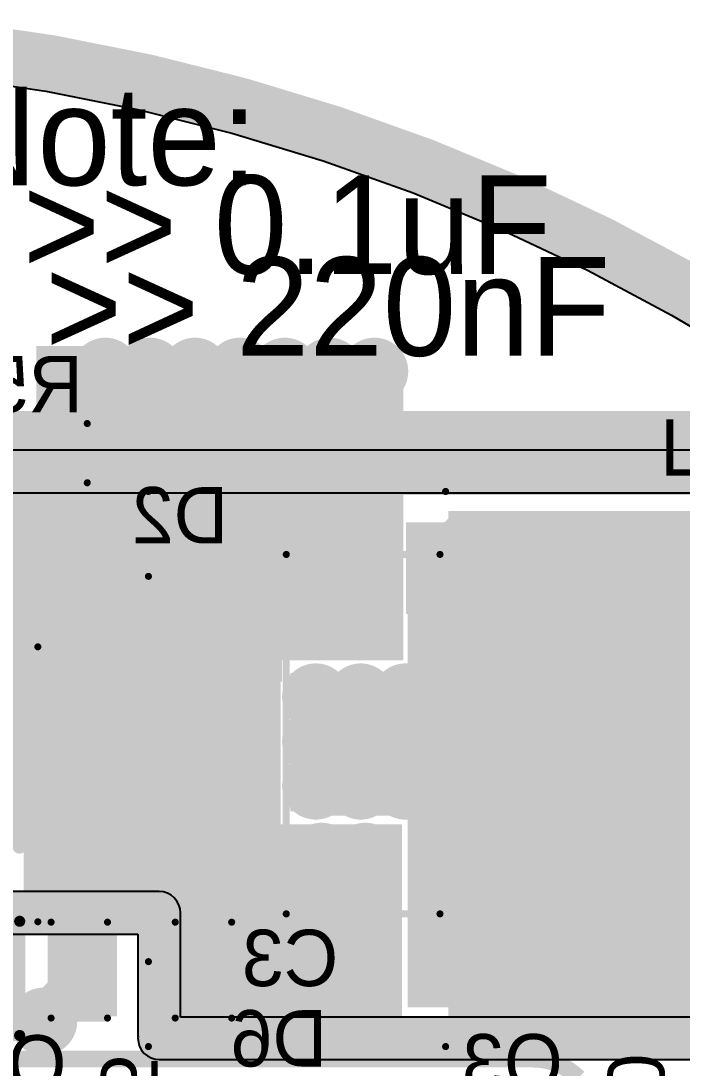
# Model space of a CAD drawing. Header units: millimetres. Extents: x 2.49 to 5.32, y 1.64 to 4.48.
# Drawn here: x 4.124 to 4.593, y 3.727 to 4.47 of the extents above; entities that cross this region are included whole.
import ezdxf

# ---------------------------------------------------------------- set-up
doc = ezdxf.new("R2010")
doc.units = ezdxf.units.MM
doc.header["$MEASUREMENT"] = 0
for name, color, linetype in [('BottomLayer', 5, 'Continuous'), ('BottomOverlay', 54, 'Continuous'), ('BottomPaste', 16, 'Continuous'), ('BottomSolder', 6, 'Continuous'), ('InternalPlane1', 76, 'Continuous'), ('InternalPlane2', 16, 'Continuous'), ('Mechanical2', 216, 'Continuous'), ('MultiLayer', 9, 'Continuous'), ('TopLayer', 1, 'Continuous'), ('TopOverlay', 2, 'Continuous'), ('TopPaste', 8, 'Continuous'), ('TopSolder', 216, 'Continuous'), ('ViaHoleLayer', 16, 'Continuous')]:
    doc.layers.add(name, color=color, linetype=linetype)

# ---------------------------------------------------------------- blocks, each defined once
blk = doc.blocks.new('VKMC1001H680MV_14')
at = {"layer": 'TopLayer'}
for points in [[(-0.17402, -0.02362), (-0.03622, -0.02362), (-0.17402, 0.02362), (-0.03622, 0.02362)], [(0.03622, -0.02362), (0.17402, -0.02362), (0.03622, 0.02362), (0.17402, 0.02362)]]:
    blk.add_solid(points, dxfattribs=at)
at = {"layer": 'TopOverlay', "const_width": 0.005}
for points in [[(-0.12488, 0.073), (-0.06588, 0.132)], [(0.12912, 0.132), (-0.06588, 0.132)], [(0.12912, 0.039), (0.12912, 0.132)], [(-0.12488, 0.032), (-0.12488, 0.073)], [(-0.14388, 0.027), (-0.14388, 0.05)], [(-0.13188, 0.039), (-0.15488, 0.039)], [(-0.12488, -0.073), (-0.12488, -0.032)], [(0.12912, -0.132), (0.12912, -0.039)], [(-0.06588, -0.132), (-0.12488, -0.073)], [(0.12912, -0.132), (-0.06588, -0.132)]]:
    blk.add_lwpolyline(points, dxfattribs=at)
at = {"layer": 'TopOverlay', "const_width": 0.0025}
for points in [[(-0.06713, 0.132, 1), (-0.06463, 0.132, 1)], [(-0.06713, 0.132, 1), (-0.06463, 0.132, 1)], [(0.12787, 0.132, 1), (0.13037, 0.132, 1)], [(0.12787, 0.132, 1), (0.13037, 0.132, 1)], [(-0.12613, 0.073, 1), (-0.12363, 0.073, 1)], [(-0.12613, 0.073, 1), (-0.12363, 0.073, 1)], [(-0.14513, 0.05, 1), (-0.14263, 0.05, 1)], [(-0.15613, 0.039, 1), (-0.15363, 0.039, 1)], [(-0.13313, 0.039, 1), (-0.13063, 0.039, 1)], [(0.12787, 0.039, 1), (0.13037, 0.039, 1)], [(-0.12613, 0.032, 1), (-0.12363, 0.032, 1)], [(-0.14513, 0.027, 1), (-0.14263, 0.027, 1)], [(-0.12613, -0.032, 1), (-0.12363, -0.032, 1)], [(0.12787, -0.039, 1), (0.13037, -0.039, 1)], [(-0.12613, -0.073, 1), (-0.12363, -0.073, 1)], [(-0.12613, -0.073, 1), (-0.12363, -0.073, 1)], [(-0.06713, -0.132, 1), (-0.06463, -0.132, 1)], [(-0.06713, -0.132, 1), (-0.06463, -0.132, 1)], [(0.12787, -0.132, 1), (0.13037, -0.132, 1)], [(0.12787, -0.132, 1), (0.13037, -0.132, 1)]]:
    blk.add_lwpolyline(points, format="xyb", close=True, dxfattribs=at)
at = {"layer": 'TopPaste'}
for points in [[(-0.17402, -0.02362), (-0.03622, -0.02362), (-0.17402, 0.02362), (-0.03622, 0.02362)], [(0.03622, -0.02362), (0.17402, -0.02362), (0.03622, 0.02362), (0.17402, 0.02362)]]:
    blk.add_solid(points, dxfattribs=at)
at = {"layer": 'TopSolder'}
for points in [[(-0.17802, -0.02762), (-0.03222, -0.02762), (-0.17802, 0.02762), (-0.03222, 0.02762)], [(0.03222, -0.02762), (0.17802, -0.02762), (0.03222, 0.02762), (0.17802, 0.02762)]]:
    blk.add_solid(points, dxfattribs=at)
blk = doc.blocks.new('C__0805_B_16')
at = {"layer": 'BottomLayer'}
for points in [[(-0.06, -0.03), (-0.02, -0.03), (-0.06, 0.03), (-0.02, 0.03)], [(0.02, -0.03), (0.06, -0.03), (0.02, 0.03), (0.06, 0.03)]]:
    blk.add_solid(points, dxfattribs=at)
at = {"layer": 'BottomOverlay', "const_width": 0.005}
for points in [[(-0.064, 0.034), (-0.024, 0.034)], [(-0.064, -0.034), (-0.064, 0.034)], [(0.024, 0.034), (0.064, 0.034)], [(0.064, -0.034), (0.064, 0.034)], [(-0.064, -0.034), (-0.024, -0.034)], [(0.024, -0.034), (0.064, -0.034)]]:
    blk.add_lwpolyline(points, dxfattribs=at)
at = {"layer": 'BottomOverlay', "const_width": 0.0025}
for points in [[(-0.06525, 0.034, 1), (-0.06275, 0.034, 1)], [(-0.06525, 0.034, 1), (-0.06275, 0.034, 1)], [(-0.02525, 0.034, 1), (-0.02275, 0.034, 1)], [(0.02275, 0.034, 1), (0.02525, 0.034, 1)], [(0.06275, 0.034, 1), (0.06525, 0.034, 1)], [(0.06275, 0.034, 1), (0.06525, 0.034, 1)], [(-0.06525, -0.034, 1), (-0.06275, -0.034, 1)], [(-0.06525, -0.034, 1), (-0.06275, -0.034, 1)], [(-0.02525, -0.034, 1), (-0.02275, -0.034, 1)], [(0.02275, -0.034, 1), (0.02525, -0.034, 1)], [(0.06275, -0.034, 1), (0.06525, -0.034, 1)], [(0.06275, -0.034, 1), (0.06525, -0.034, 1)]]:
    blk.add_lwpolyline(points, format="xyb", close=True, dxfattribs=at)
at = {"layer": 'BottomPaste'}
for points in [[(-0.06, -0.03), (-0.02, -0.03), (-0.06, 0.03), (-0.02, 0.03)], [(0.02, -0.03), (0.06, -0.03), (0.02, 0.03), (0.06, 0.03)]]:
    blk.add_solid(points, dxfattribs=at)
at = {"layer": 'BottomSolder'}
for points in [[(-0.06276, -0.03276), (-0.01724, -0.03276), (-0.06276, 0.03276), (-0.01724, 0.03276)], [(0.01724, -0.03276), (0.06276, -0.03276), (0.01724, 0.03276), (0.06276, 0.03276)]]:
    blk.add_solid(points, dxfattribs=at)
blk = doc.blocks.new('SPM10054T_680M_HZ_26')
at = {"layer": 'TopLayer'}
for points in [[(-0.26968, -0.09449), (-0.12008, -0.09449), (-0.26968, 0.09449), (-0.12008, 0.09449)], [(0.12008, -0.09449), (0.26969, -0.09449), (0.12008, 0.09449), (0.26969, 0.09449)]]:
    blk.add_solid(points, dxfattribs=at)
at = {"layer": 'TopOverlay', "const_width": 0.005}
for points in [[(0, 0.19685), (-0.21063, 0.19685)], [(-0.21063, 0.19685), (-0.21063, 0.13663)], [(0.21063, 0.19685), (0, 0.19685)], [(0.21063, 0.19685), (0.21063, 0.13663)], [(-0.21063, -0.13663), (-0.21063, -0.19685)], [(0.21063, -0.13663), (0.21063, -0.19685)], [(0, -0.19685), (-0.21063, -0.19685)], [(0.21063, -0.19685), (0, -0.19685)]]:
    blk.add_lwpolyline(points, dxfattribs=at)
at = {"layer": 'TopOverlay', "const_width": 0.0025}
for points in [[(-0.21188, 0.19685, 1), (-0.20938, 0.19685, 1)], [(-0.21188, 0.19685, 1), (-0.20938, 0.19685, 1)], [(-0.00125, 0.19685, 1), (0.00125, 0.19685, 1)], [(-0.00125, 0.19685, 1), (0.00125, 0.19685, 1)], [(0.20938, 0.19685, 1), (0.21188, 0.19685, 1)], [(0.20938, 0.19685, 1), (0.21188, 0.19685, 1)], [(-0.21188, 0.13663, 1), (-0.20938, 0.13663, 1)], [(0.20938, 0.13663, 1), (0.21188, 0.13663, 1)], [(-0.21188, -0.13663, 1), (-0.20938, -0.13663, 1)], [(0.20938, -0.13663, 1), (0.21188, -0.13663, 1)], [(-0.21188, -0.19685, 1), (-0.20938, -0.19685, 1)], [(-0.21188, -0.19685, 1), (-0.20938, -0.19685, 1)], [(-0.00125, -0.19685, 1), (0.00125, -0.19685, 1)], [(-0.00125, -0.19685, 1), (0.00125, -0.19685, 1)], [(0.20938, -0.19685, 1), (0.21188, -0.19685, 1)], [(0.20938, -0.19685, 1), (0.21188, -0.19685, 1)]]:
    blk.add_lwpolyline(points, format="xyb", close=True, dxfattribs=at)
at = {"layer": 'TopPaste'}
for points in [[(-0.26968, -0.09449), (-0.12008, -0.09449), (-0.26968, 0.09449), (-0.12008, 0.09449)], [(0.12008, -0.09449), (0.26969, -0.09449), (0.12008, 0.09449), (0.26969, 0.09449)]]:
    blk.add_solid(points, dxfattribs=at)
at = {"layer": 'TopSolder'}
for points in [[(-0.27185, -0.09665), (-0.11791, -0.09665), (-0.27185, 0.09665), (-0.11791, 0.09665)], [(0.11791, -0.09665), (0.27185, -0.09665), (0.11791, 0.09665), (0.27185, 0.09665)]]:
    blk.add_solid(points, dxfattribs=at)
blk = doc.blocks.new('SOP_8_B_38')
at = {"layer": 'BottomLayer'}
for points in [[(-0.12795, 0.05921), (-0.0687, 0.05921), (-0.12795, 0.09079), (-0.0687, 0.09079)], [(0.0687, 0.05921), (0.12795, 0.05921), (0.0687, 0.09079), (0.12795, 0.09079)], [(-0.12795, 0.00921), (-0.0687, 0.00921), (-0.12795, 0.04079), (-0.0687, 0.04079)], [(0.0687, 0.00921), (0.12795, 0.00921), (0.0687, 0.04079), (0.12795, 0.04079)], [(-0.12795, -0.04079), (-0.0687, -0.04079), (-0.12795, -0.00921), (-0.0687, -0.00921)], [(0.0687, -0.04079), (0.12795, -0.04079), (0.0687, -0.00921), (0.12795, -0.00921)], [(-0.12795, -0.09079), (-0.0687, -0.09079), (-0.12795, -0.05921), (-0.0687, -0.05921)], [(0.0687, -0.09079), (0.12795, -0.09079), (0.0687, -0.05921), (0.12795, -0.05921)]]:
    blk.add_solid(points, dxfattribs=at)
at = {"layer": 'BottomOverlay', "const_width": 0.01}
for points in [[(0.081, 0.1), (-0.08, 0.1)], [(0.081, -0.1), (-0.08, -0.1)]]:
    blk.add_lwpolyline(points, dxfattribs=at)
at = {"layer": 'BottomOverlay'}
for points, const_width in [([(-0.0825, 0.1, 1), (-0.0775, 0.1, 1)], 0.005), ([(0.0785, 0.1, 1), (0.0835, 0.1, 1)], 0.005), ([(-0.0825, -0.1, 1), (-0.0775, -0.1, 1)], 0.005), ([(0.0785, -0.1, 1), (0.0835, -0.1, 1)], 0.005), ([(-0.09329, -0.11, 1), (-0.10671, -0.11, 1)], 0.01), ([(-0.10921, -0.11, 1), (-0.10421, -0.11, 1)], 0.005), ([(-0.09579, -0.11, 1), (-0.09079, -0.11, 1)], 0.005)]:
    blk.add_lwpolyline(points, format="xyb", close=True, dxfattribs=dict(at, const_width=const_width))
at = {"layer": 'BottomPaste'}
for points in [[(-0.12795, 0.05921), (-0.0687, 0.05921), (-0.12795, 0.09079), (-0.0687, 0.09079)], [(0.0687, 0.05921), (0.12795, 0.05921), (0.0687, 0.09079), (0.12795, 0.09079)], [(-0.12795, 0.00921), (-0.0687, 0.00921), (-0.12795, 0.04079), (-0.0687, 0.04079)], [(0.0687, 0.00921), (0.12795, 0.00921), (0.0687, 0.04079), (0.12795, 0.04079)], [(-0.12795, -0.04079), (-0.0687, -0.04079), (-0.12795, -0.00921), (-0.0687, -0.00921)], [(0.0687, -0.04079), (0.12795, -0.04079), (0.0687, -0.00921), (0.12795, -0.00921)], [(-0.12795, -0.09079), (-0.0687, -0.09079), (-0.12795, -0.05921), (-0.0687, -0.05921)], [(0.0687, -0.09079), (0.12795, -0.09079), (0.0687, -0.05921), (0.12795, -0.05921)]]:
    blk.add_solid(points, dxfattribs=at)
at = {"layer": 'BottomSolder'}
for points in [[(-0.13195, 0.05521), (-0.0647, 0.05521), (-0.13195, 0.09479), (-0.0647, 0.09479)], [(0.0647, 0.05521), (0.13195, 0.05521), (0.0647, 0.09479), (0.13195, 0.09479)], [(-0.13195, 0.00521), (-0.0647, 0.00521), (-0.13195, 0.04479), (-0.0647, 0.04479)], [(0.0647, 0.00521), (0.13195, 0.00521), (0.0647, 0.04479), (0.13195, 0.04479)], [(-0.13195, -0.04479), (-0.0647, -0.04479), (-0.13195, -0.00521), (-0.0647, -0.00521)], [(0.0647, -0.04479), (0.13195, -0.04479), (0.0647, -0.00521), (0.13195, -0.00521)], [(-0.13195, -0.09479), (-0.0647, -0.09479), (-0.13195, -0.05521), (-0.0647, -0.05521)], [(0.0647, -0.09479), (0.13195, -0.09479), (0.0647, -0.05521), (0.13195, -0.05521)]]:
    blk.add_solid(points, dxfattribs=at)
blk = doc.blocks.new('R__0603_B_61')
at = {"layer": 'BottomLayer'}
for points in [[(-0.015, -0.0175), (-0.015, 0.0175), (-0.045, -0.0175), (-0.045, 0.0175)], [(0.045, -0.0175), (0.045, 0.0175), (0.015, -0.0175), (0.015, 0.0175)]]:
    blk.add_solid(points, dxfattribs=at)
at = {"layer": 'BottomOverlay', "const_width": 0.005}
for points in [[(-0.048, 0.021), (-0.048, -0.021)], [(0.048, 0.021), (-0.048, 0.021)], [(0.048, 0.021), (0.048, -0.021)], [(0.048, -0.021), (-0.048, -0.021)]]:
    blk.add_lwpolyline(points, dxfattribs=at)
at = {"layer": 'BottomOverlay', "const_width": 0.0025}
for points in [[(-0.04925, 0.021, 1), (-0.04675, 0.021, 1)], [(-0.04925, 0.021, 1), (-0.04675, 0.021, 1)], [(0.04675, 0.021, 1), (0.04925, 0.021, 1)], [(0.04675, 0.021, 1), (0.04925, 0.021, 1)], [(-0.04925, -0.021, 1), (-0.04675, -0.021, 1)], [(-0.04925, -0.021, 1), (-0.04675, -0.021, 1)], [(0.04675, -0.021, 1), (0.04925, -0.021, 1)], [(0.04675, -0.021, 1), (0.04925, -0.021, 1)]]:
    blk.add_lwpolyline(points, format="xyb", close=True, dxfattribs=at)
at = {"layer": 'BottomPaste'}
for points in [[(-0.015, -0.0175), (-0.015, 0.0175), (-0.045, -0.0175), (-0.045, 0.0175)], [(0.045, -0.0175), (0.045, 0.0175), (0.015, -0.0175), (0.015, 0.0175)]]:
    blk.add_solid(points, dxfattribs=at)
at = {"layer": 'BottomSolder'}
for points in [[(-0.011, -0.0215), (-0.011, 0.0215), (-0.049, -0.0215), (-0.049, 0.0215)], [(0.049, -0.0215), (0.049, 0.0215), (0.011, -0.0215), (0.011, 0.0215)]]:
    blk.add_solid(points, dxfattribs=at)
blk = doc.blocks.new('SOD_123W_B_82')
at = {"layer": 'BottomLayer'}
for points in [[(-0.08465, -0.02953), (-0.02559, -0.02953), (-0.08465, 0.02953), (-0.02559, 0.02953)], [(0.02559, -0.02953), (0.08465, -0.02953), (0.02559, 0.02953), (0.08465, 0.02953)]]:
    blk.add_solid(points, dxfattribs=at)
at = {"layer": 'BottomOverlay', "const_width": 0.00787}
for points in [[(-0.09112, 0.04), (-0.09112, -0.041)], [(0.09088, 0.04), (-0.09112, 0.04)], [(0.09088, 0.04), (0.09088, -0.041)], [(0.09088, -0.041), (-0.09112, -0.041)]]:
    blk.add_lwpolyline(points, dxfattribs=at)
at = {"layer": 'BottomOverlay', "const_width": 0.00394}
for points in [[(-0.09309, 0.04, 1), (-0.08915, 0.04, 1)], [(-0.09309, 0.04, 1), (-0.08915, 0.04, 1)], [(0.08891, 0.04, 1), (0.09285, 0.04, 1)], [(0.08891, 0.04, 1), (0.09285, 0.04, 1)], [(-0.09309, -0.041, 1), (-0.08915, -0.041, 1)], [(-0.09309, -0.041, 1), (-0.08915, -0.041, 1)], [(0.08891, -0.041, 1), (0.09285, -0.041, 1)], [(0.08891, -0.041, 1), (0.09285, -0.041, 1)]]:
    blk.add_lwpolyline(points, format="xyb", close=True, dxfattribs=at)
at = {"layer": 'BottomOverlay'}
blk.add_solid([(0.09088, -0.043), (0.13988, -0.043), (0.09088, 0.043), (0.13988, 0.043)], dxfattribs=at)
at = {"layer": 'BottomPaste'}
for points in [[(-0.08465, -0.02953), (-0.02559, -0.02953), (-0.08465, 0.02953), (-0.02559, 0.02953)], [(0.02559, -0.02953), (0.08465, -0.02953), (0.02559, 0.02953), (0.08465, 0.02953)]]:
    blk.add_solid(points, dxfattribs=at)
at = {"layer": 'BottomSolder'}
for points in [[(-0.08865, -0.03353), (-0.02159, -0.03353), (-0.08865, 0.03353), (-0.02159, 0.03353)], [(0.02159, -0.03353), (0.08865, -0.03353), (0.02159, 0.03353), (0.08865, 0.03353)]]:
    blk.add_solid(points, dxfattribs=at)
blk = doc.blocks.new('VS_30WQ04FNTR_M3_B_87')
at = {"layer": 'BottomLayer'}
for points in [[(-0.1237, 0.11545), (-0.0637, 0.11545), (-0.1237, 0.20522), (-0.0637, 0.20522)], [(0.0637, 0.11545), (0.1237, 0.11545), (0.0637, 0.20522), (0.1237, 0.20522)], [(-0.13268, -0.28297), (0.13268, -0.28297), (-0.13268, -0.0377), (0.13268, -0.0377)]]:
    blk.add_solid(points, dxfattribs=at)
at = {"layer": 'BottomOverlay'}
for points, const_width in [([(-0.08325, 0.228, 1), (-0.10325, 0.228, 1)], 0.01), ([(-0.10575, 0.228, 1), (-0.10075, 0.228, 1)], 0.005), ([(-0.08575, 0.228, 1), (-0.08075, 0.228, 1)], 0.005), ([(-0.12825, 0.07894, 1), (-0.12575, 0.07894, 1)], 0.0025), ([(-0.12825, 0.07894, 1), (-0.12575, 0.07894, 1)], 0.0025), ([(0.12667, 0.07894, 1), (0.12917, 0.07894, 1)], 0.0025), ([(0.12667, 0.07894, 1), (0.12917, 0.07894, 1)], 0.0025), ([(-0.12825, -0.03, 1), (-0.12575, -0.03, 1)], 0.0025), ([(0.12667, -0.03, 1), (0.12917, -0.03, 1)], 0.0025)]:
    blk.add_lwpolyline(points, format="xyb", close=True, dxfattribs=dict(at, const_width=const_width))
at = {"layer": 'BottomOverlay', "const_width": 0.005}
for points in [[(-0.127, 0.07894), (0.12792, 0.07894)], [(-0.127, 0.07894), (-0.127, -0.03)], [(0.12792, 0.07894), (0.12792, -0.03)]]:
    blk.add_lwpolyline(points, dxfattribs=at)
at = {"layer": 'BottomPaste'}
for points in [[(-0.1237, 0.11545), (-0.0637, 0.11545), (-0.1237, 0.20522), (-0.0637, 0.20522)], [(0.0637, 0.11545), (0.1237, 0.11545), (0.0637, 0.20522), (0.1237, 0.20522)], [(-0.13268, -0.28297), (0.13268, -0.28297), (-0.13268, -0.0377), (0.13268, -0.0377)]]:
    blk.add_solid(points, dxfattribs=at)
at = {"layer": 'BottomSolder'}
for points in [[(-0.1277, 0.11145), (-0.0597, 0.11145), (-0.1277, 0.20922), (-0.0597, 0.20922)], [(0.0597, 0.11145), (0.1277, 0.11145), (0.0597, 0.20922), (0.1277, 0.20922)], [(-0.13668, -0.28697), (0.13668, -0.28697), (-0.13668, -0.0337), (0.13668, -0.0337)]]:
    blk.add_solid(points, dxfattribs=at)

msp = doc.modelspace()

# ---------------------------------------------------------------- linework, layer by layer
at = {"layer": 'BottomLayer'}
for points, const_width in [([(4.17793, 4.221, 1), (4.18974, 4.221, 1)], 0.01181), ([(4.20972, 4.221, 1), (4.22153, 4.221, 1)], 0.01181), ([(4.24151, 4.221, 1), (4.25332, 4.221, 1)], 0.01181), ([(4.2733, 4.221, 1), (4.28511, 4.221, 1)], 0.01181), ([(4.30509, 4.221, 1), (4.31691, 4.221, 1)], 0.01181), ([(4.33689, 4.221, 1), (4.3487, 4.221, 1)], 0.01181), ([(4.36868, 4.221, 1), (4.38049, 4.221, 1)], 0.01181), ([(4.43576, 4.09767, 1), (4.44757, 4.09767, 1)], 0.01181), ([(4.46943, 4.09767, 1), (4.48124, 4.09767, 1)], 0.01181), ([(4.50309, 4.09767, 1), (4.51491, 4.09767, 1)], 0.01181), ([(4.53676, 4.09767, 1), (4.54857, 4.09767, 1)], 0.01181), ([(4.57043, 4.09767, 1), (4.58224, 4.09767, 1)], 0.01181), ([(4.32709, 3.99, 1), (4.33891, 3.99, 1)], 0.01181), ([(4.35889, 3.99, 1), (4.3707, 3.99, 1)], 0.01181), ([(4.39068, 3.99, 1), (4.40249, 3.99, 1)], 0.01181), ([(4.42309, 3.99, 1), (4.43491, 3.99, 1)], 0.01181), ([(4.53883, 3.96325, 1), (4.56383, 3.96325, 1)], 0.025), ([(4.53559, 3.96, 1), (4.56059, 3.96, 1)], 0.025), ([(4.32709, 3.9585, 1), (4.33891, 3.9585, 1)], 0.01181), ([(4.35889, 3.9585, 1), (4.3707, 3.9585, 1)], 0.01181), ([(4.39068, 3.9585, 1), (4.40249, 3.9585, 1)], 0.01181), ([(4.42309, 3.9585, 1), (4.43491, 3.9585, 1)], 0.01181), ([(4.32709, 3.927, 1), (4.33891, 3.927, 1)], 0.01181), ([(4.35889, 3.927, 1), (4.3707, 3.927, 1)], 0.01181), ([(4.39068, 3.927, 1), (4.40249, 3.927, 1)], 0.01181), ([(4.42309, 3.927, 1), (4.43491, 3.927, 1)], 0.01181), ([(4.21817, 3.86955, 1), (4.24317, 3.86955, 1)], 0.025), ([(4.34405, 3.86955, 1), (4.36905, 3.86955, 1)], 0.025), ([(4.33109, 3.877, 1), (4.34291, 3.877, 1)], 0.01181), ([(4.36209, 3.877, 1), (4.37391, 3.877, 1)], 0.01181), ([(4.33109, 3.84521, 1), (4.34291, 3.84521, 1)], 0.01181), ([(4.36209, 3.84521, 1), (4.37391, 3.84521, 1)], 0.01181), ([(4.36209, 3.81342, 1), (4.37391, 3.81342, 1)], 0.01181), ([(4.16312, 3.79637, 1), (4.17562, 3.79637, 1)], 0.0125), ([(4.43576, 3.793, 1), (4.44757, 3.793, 1)], 0.01181), ([(4.46943, 3.793, 1), (4.48124, 3.793, 1)], 0.01181), ([(4.50309, 3.793, 1), (4.51491, 3.793, 1)], 0.01181), ([(4.53676, 3.793, 1), (4.54857, 3.793, 1)], 0.01181), ([(4.57043, 3.793, 1), (4.58224, 3.793, 1)], 0.01181), ([(4.36209, 3.78162, 1), (4.37391, 3.78162, 1)], 0.01181), ([(4.13869, 3.77194, 1), (4.15119, 3.77194, 1)], 0.0125), ([(4.13869, 3.77194, 1), (4.15119, 3.77194, 1)], 0.0125), ([(4.13869, 3.77194, 1), (4.15119, 3.77194, 1)], 0.0125), ([(4.1387, 3.77195, 1), (4.1512, 3.77195, 1)], 0.0125), ([(4.1387, 3.77195, 1), (4.1512, 3.77195, 1)], 0.0125), ([(4.1387, 3.77195, 1), (4.1512, 3.77195, 1)], 0.0125), ([(4.13375, 3.76, 1), (4.14625, 3.76, 1)], 0.0125), ([(4.13409, 3.76, 1), (4.14591, 3.76, 1)], 0.01181), ([(4.48388, 3.7333, 1), (4.48988, 3.7333, 1)], 0.006), ([(4.48388, 3.7333, 1), (4.48988, 3.7333, 1)], 0.006)]:
    msp.add_lwpolyline(points, format="xyb", close=True, dxfattribs=dict(at, const_width=const_width))
for points, const_width in [([(4.54809, 3.96), (4.55133, 3.96325)], 0.05), ([(4.23067, 3.86955), (4.35655, 3.86955)], 0.05), ([(4.14495, 3.77195), (4.16937, 3.79637)], 0.025), ([(4.14494, 3.77194), (4.14495, 3.77195)], 0.025), ([(3.695, 3.7333), (4.48688, 3.7333)], 0.012)]:
    msp.add_lwpolyline(points, dxfattribs=dict(at, const_width=const_width))
for points, const_width in [([(4.14, 3.76, -0.198803), (4.14494, 3.77194)], 0.025), ([(4.14494, 3.77194, -0.000105), (4.14495, 3.77195)], 0.025), ([(4.48688, 3.7333, -0.198912), (4.519, 3.72)], 0.012)]:
    msp.add_lwpolyline(points, format="xyb", dxfattribs=dict(at, const_width=const_width))
for points in [[(4.135, 4.055), (4.395, 4.055), (4.135, 4.239), (4.395, 4.239)], [(4.427, 3.759), (4.675, 3.759), (4.427, 4.122), (4.675, 4.122)], [(4.082, 4.016), (4.395, 4.016), (4.082, 4.09176), (4.395, 4.09176)], [(4.315, 3.909), (4.47, 3.909), (4.315, 4.007), (4.47, 4.007)], [(4.215, 3.759), (4.394, 3.759), (4.215, 3.89964), (4.394, 3.89964)]]:
    msp.add_solid(points, dxfattribs=at)
at = {"layer": 'BottomSolder', "const_width": 0.01581}
for points in [[(4.17593, 4.221, 1), (4.19174, 4.221, 1)], [(4.20772, 4.221, 1), (4.22353, 4.221, 1)], [(4.23951, 4.221, 1), (4.25532, 4.221, 1)], [(4.2713, 4.221, 1), (4.28711, 4.221, 1)], [(4.30309, 4.221, 1), (4.31891, 4.221, 1)], [(4.33489, 4.221, 1), (4.3507, 4.221, 1)], [(4.36668, 4.221, 1), (4.38249, 4.221, 1)], [(4.43376, 4.09767, 1), (4.44957, 4.09767, 1)], [(4.46743, 4.09767, 1), (4.48324, 4.09767, 1)], [(4.50109, 4.09767, 1), (4.51691, 4.09767, 1)], [(4.53476, 4.09767, 1), (4.55057, 4.09767, 1)], [(4.56843, 4.09767, 1), (4.58424, 4.09767, 1)], [(4.32509, 3.99, 1), (4.34091, 3.99, 1)], [(4.35689, 3.99, 1), (4.3727, 3.99, 1)], [(4.38868, 3.99, 1), (4.40449, 3.99, 1)], [(4.42109, 3.99, 1), (4.43691, 3.99, 1)], [(4.32509, 3.9585, 1), (4.34091, 3.9585, 1)], [(4.35689, 3.9585, 1), (4.3727, 3.9585, 1)], [(4.38868, 3.9585, 1), (4.40449, 3.9585, 1)], [(4.42109, 3.9585, 1), (4.43691, 3.9585, 1)], [(4.32509, 3.927, 1), (4.34091, 3.927, 1)], [(4.35689, 3.927, 1), (4.3727, 3.927, 1)], [(4.38868, 3.927, 1), (4.40449, 3.927, 1)], [(4.42109, 3.927, 1), (4.43691, 3.927, 1)], [(4.32909, 3.877, 1), (4.34491, 3.877, 1)], [(4.36009, 3.877, 1), (4.37591, 3.877, 1)], [(4.32909, 3.84521, 1), (4.34491, 3.84521, 1)], [(4.36009, 3.84521, 1), (4.37591, 3.84521, 1)], [(4.36009, 3.81342, 1), (4.37591, 3.81342, 1)], [(4.43376, 3.793, 1), (4.44957, 3.793, 1)], [(4.46743, 3.793, 1), (4.48324, 3.793, 1)], [(4.50109, 3.793, 1), (4.51691, 3.793, 1)], [(4.53476, 3.793, 1), (4.55057, 3.793, 1)], [(4.56843, 3.793, 1), (4.58424, 3.793, 1)], [(4.36009, 3.78162, 1), (4.37591, 3.78162, 1)], [(4.13209, 3.76, 1), (4.14791, 3.76, 1)]]:
    msp.add_lwpolyline(points, format="xyb", close=True, dxfattribs=at)
at = {"layer": 'InternalPlane1'}
for p, q in [((4.07468, 4.42959), (4.14158, 4.41967)), ((4.14158, 4.41967), (4.20791, 4.40647)), ((4.20791, 4.40647), (4.27352, 4.39004)), ((4.27352, 4.39004), (4.33824, 4.37041)), ((4.33824, 4.37041), (4.40192, 4.34762)), ((4.40192, 4.34762), (4.4644, 4.32174)), ((4.4644, 4.32174), (4.52554, 4.29282)), ((4.52554, 4.29282), (4.58519, 4.26094)), ((4.58519, 4.26094), (4.6432, 4.22617)), ((4.683, 4.16507), (3.832, 4.16507)), ((4.05607, 4.13493), (4.66793, 4.13493)), ((4.222, 3.85207), (4.05607, 3.85207)), ((4.22494, 3.85178), (4.222, 3.85207)), ((4.22777, 3.85093), (4.22494, 3.85178)), ((4.23037, 3.84953), (4.22777, 3.85093)), ((4.23266, 3.84766), (4.23037, 3.84953)), ((4.23453, 3.84537), (4.23266, 3.84766)), ((4.23593, 3.84277), (4.23453, 3.84537)), ((4.23678, 3.83994), (4.23593, 3.84277)), ((4.23707, 3.837), (4.23678, 3.83994)), ((4.23707, 3.76307), (4.23707, 3.837)), ((4.041, 3.82193), (4.20693, 3.82193)), ((4.20693, 3.82193), (4.20693, 3.74942)), ((4.66793, 3.76307), (4.23707, 3.76307)), ((4.20693, 3.74942), (4.207, 3.74871)), ((4.207, 3.74871), (4.20693, 3.748)), ((4.20693, 3.748), (4.20722, 3.74506)), ((4.20722, 3.74506), (4.20807, 3.74223)), ((4.20807, 3.74223), (4.20947, 3.73963)), ((4.20947, 3.73963), (4.21134, 3.73734)), ((4.21134, 3.73734), (4.21363, 3.73547)), ((4.21363, 3.73547), (4.21623, 3.73407)), ((4.21623, 3.73407), (4.21906, 3.73322)), ((4.21906, 3.73322), (4.222, 3.73293)), ((4.222, 3.73293), (4.76576, 3.73293))]:
    msp.add_line(p, q, dxfattribs=at)
for points, const_width in [([(4.07714, 4.44954), (4.14501, 4.43948)], 0.04), ([(4.14501, 4.43948), (4.21232, 4.42609)], 0.04), ([(4.21232, 4.42609), (4.27888, 4.40942)], 0.04), ([(4.27888, 4.40942), (4.34455, 4.3895)], 0.04), ([(4.34455, 4.3895), (4.40915, 4.36638)], 0.04), ([(4.40915, 4.36638), (4.47255, 4.34012)], 0.04), ([(4.47255, 4.34012), (4.53458, 4.31078)], 0.04), ([(4.53458, 4.31078), (4.5951, 4.27843)], 0.04), ([(4.5951, 4.27843), (4.65396, 4.24315)], 0.04), ([(4.041, 4.15), (4.683, 4.15)], 0.03), ([(4.041, 3.837), (4.222, 3.837)], 0.03), ([(4.222, 3.74942), (4.222, 3.837)], 0.03), ([(4.222, 3.748), (4.683, 3.748)], 0.03)]:
    msp.add_lwpolyline(points, dxfattribs=dict(at, const_width=const_width))
for points, const_width in [([(4.13501, 4.43948, 1), (4.15501, 4.43948, 1)], 0.02), ([(4.13501, 4.43948, 1), (4.15501, 4.43948, 1)], 0.02), ([(4.20232, 4.42609, 1), (4.22232, 4.42609, 1)], 0.02), ([(4.20232, 4.42609, 1), (4.22232, 4.42609, 1)], 0.02), ([(4.26888, 4.40942, 1), (4.28888, 4.40942, 1)], 0.02), ([(4.26888, 4.40942, 1), (4.28888, 4.40942, 1)], 0.02), ([(4.33455, 4.3895, 1), (4.35455, 4.3895, 1)], 0.02), ([(4.33455, 4.3895, 1), (4.35455, 4.3895, 1)], 0.02), ([(4.39915, 4.36638, 1), (4.41915, 4.36638, 1)], 0.02), ([(4.39915, 4.36638, 1), (4.41915, 4.36638, 1)], 0.02), ([(4.46255, 4.34012, 1), (4.48255, 4.34012, 1)], 0.02), ([(4.46255, 4.34012, 1), (4.48255, 4.34012, 1)], 0.02), ([(4.52458, 4.31078, 1), (4.54458, 4.31078, 1)], 0.02), ([(4.52458, 4.31078, 1), (4.54458, 4.31078, 1)], 0.02), ([(4.5851, 4.27843, 1), (4.6051, 4.27843, 1)], 0.02), ([(4.5851, 4.27843, 1), (4.6051, 4.27843, 1)], 0.02), ([(4.17188, 4.221, 1), (4.19578, 4.221, 1)], 0.02391), ([(4.20367, 4.221, 1), (4.22758, 4.221, 1)], 0.02391), ([(4.23546, 4.221, 1), (4.25937, 4.221, 1)], 0.02391), ([(4.26725, 4.221, 1), (4.29116, 4.221, 1)], 0.02391), ([(4.29905, 4.221, 1), (4.32295, 4.221, 1)], 0.02391), ([(4.33084, 4.221, 1), (4.35475, 4.221, 1)], 0.02391), ([(4.36263, 4.221, 1), (4.38654, 4.221, 1)], 0.02391), ([(4.32505, 3.877, 1), (4.34895, 3.877, 1)], 0.02391), ([(4.35605, 3.877, 1), (4.37995, 3.877, 1)], 0.02391), ([(4.32505, 3.84521, 1), (4.34895, 3.84521, 1)], 0.02391), ([(4.35605, 3.84521, 1), (4.37995, 3.84521, 1)], 0.02391), ([(4.2145, 3.837, 1), (4.2295, 3.837, 1)], 0.015), ([(4.2145, 3.837, 1), (4.2295, 3.837, 1)], 0.015), ([(4.35605, 3.81342, 1), (4.37995, 3.81342, 1)], 0.02391), ([(4.35605, 3.78162, 1), (4.37995, 3.78162, 1)], 0.02391), ([(4.2145, 3.74942, 1), (4.2295, 3.74942, 1)], 0.015), ([(4.2145, 3.748, 1), (4.2295, 3.748, 1)], 0.015)]:
    msp.add_lwpolyline(points, format="xyb", close=True, dxfattribs=dict(at, const_width=const_width))
at = {"layer": 'InternalPlane2'}
for p, q in [((4.07468, 4.42959), (4.14158, 4.41967)), ((4.14158, 4.41967), (4.20791, 4.40647)), ((4.20791, 4.40647), (4.27352, 4.39004)), ((4.27352, 4.39004), (4.33824, 4.37041)), ((4.33824, 4.37041), (4.40192, 4.34762)), ((4.40192, 4.34762), (4.4644, 4.32174)), ((4.4644, 4.32174), (4.52554, 4.29282)), ((4.52554, 4.29282), (4.58519, 4.26094)), ((4.58519, 4.26094), (4.6432, 4.22617))]:
    msp.add_line(p, q, dxfattribs=at)
at = {"layer": 'InternalPlane2', "const_width": 0.04}
for points in [[(4.07714, 4.44954), (4.14501, 4.43948)], [(4.14501, 4.43948), (4.21232, 4.42609)], [(4.21232, 4.42609), (4.27888, 4.40942)], [(4.27888, 4.40942), (4.34455, 4.3895)], [(4.34455, 4.3895), (4.40915, 4.36638)], [(4.40915, 4.36638), (4.47255, 4.34012)], [(4.47255, 4.34012), (4.53458, 4.31078)], [(4.53458, 4.31078), (4.5951, 4.27843)], [(4.5951, 4.27843), (4.65396, 4.24315)]]:
    msp.add_lwpolyline(points, dxfattribs=at)
at = {"layer": 'InternalPlane2'}
for points, const_width in [([(4.13501, 4.43948, 1), (4.15501, 4.43948, 1)], 0.02), ([(4.13501, 4.43948, 1), (4.15501, 4.43948, 1)], 0.02), ([(4.20232, 4.42609, 1), (4.22232, 4.42609, 1)], 0.02), ([(4.20232, 4.42609, 1), (4.22232, 4.42609, 1)], 0.02), ([(4.26888, 4.40942, 1), (4.28888, 4.40942, 1)], 0.02), ([(4.26888, 4.40942, 1), (4.28888, 4.40942, 1)], 0.02), ([(4.33455, 4.3895, 1), (4.35455, 4.3895, 1)], 0.02), ([(4.33455, 4.3895, 1), (4.35455, 4.3895, 1)], 0.02), ([(4.39915, 4.36638, 1), (4.41915, 4.36638, 1)], 0.02), ([(4.39915, 4.36638, 1), (4.41915, 4.36638, 1)], 0.02), ([(4.46255, 4.34012, 1), (4.48255, 4.34012, 1)], 0.02), ([(4.46255, 4.34012, 1), (4.48255, 4.34012, 1)], 0.02), ([(4.52458, 4.31078, 1), (4.54458, 4.31078, 1)], 0.02), ([(4.52458, 4.31078, 1), (4.54458, 4.31078, 1)], 0.02), ([(4.5851, 4.27843, 1), (4.6051, 4.27843, 1)], 0.02), ([(4.5851, 4.27843, 1), (4.6051, 4.27843, 1)], 0.02), ([(4.42971, 4.09767, 1), (4.45362, 4.09767, 1)], 0.02391), ([(4.46338, 4.09767, 1), (4.48729, 4.09767, 1)], 0.02391), ([(4.49705, 4.09767, 1), (4.52095, 4.09767, 1)], 0.02391), ([(4.53071, 4.09767, 1), (4.55462, 4.09767, 1)], 0.02391), ([(4.56438, 4.09767, 1), (4.58829, 4.09767, 1)], 0.02391), ([(4.59805, 4.09767, 1), (4.62195, 4.09767, 1)], 0.02391), ([(4.32105, 3.99, 1), (4.34495, 3.99, 1)], 0.02391), ([(4.35284, 3.99, 1), (4.37674, 3.99, 1)], 0.02391), ([(4.38463, 3.99, 1), (4.40854, 3.99, 1)], 0.02391), ([(4.41705, 3.99, 1), (4.44095, 3.99, 1)], 0.02391), ([(4.32105, 3.9585, 1), (4.34495, 3.9585, 1)], 0.02391), ([(4.35284, 3.9585, 1), (4.37674, 3.9585, 1)], 0.02391), ([(4.38463, 3.9585, 1), (4.40854, 3.9585, 1)], 0.02391), ([(4.41705, 3.9585, 1), (4.44095, 3.9585, 1)], 0.02391), ([(4.32105, 3.927, 1), (4.34495, 3.927, 1)], 0.02391), ([(4.35284, 3.927, 1), (4.37674, 3.927, 1)], 0.02391), ([(4.38463, 3.927, 1), (4.40854, 3.927, 1)], 0.02391), ([(4.41705, 3.927, 1), (4.44095, 3.927, 1)], 0.02391), ([(4.42971, 3.793, 1), (4.45362, 3.793, 1)], 0.02391), ([(4.46338, 3.793, 1), (4.48729, 3.793, 1)], 0.02391), ([(4.49705, 3.793, 1), (4.52095, 3.793, 1)], 0.02391), ([(4.53071, 3.793, 1), (4.55462, 3.793, 1)], 0.02391), ([(4.56438, 3.793, 1), (4.58829, 3.793, 1)], 0.02391), ([(4.59805, 3.793, 1), (4.62195, 3.793, 1)], 0.02391), ([(4.12805, 3.76, 1), (4.15195, 3.76, 1)], 0.02391)]:
    msp.add_lwpolyline(points, format="xyb", close=True, dxfattribs=dict(at, const_width=const_width))
at = {"layer": 'Mechanical2', "const_width": 0.015}
msp.add_lwpolyline([(5.30364, 3.062, 1), (2.50836, 3.062, 1)], format="xyb", close=True, dxfattribs=at)
at = {"layer": 'MultiLayer', "const_width": 0.01181}
for points in [[(4.17793, 4.221, 1), (4.18974, 4.221, 1)], [(4.20972, 4.221, 1), (4.22153, 4.221, 1)], [(4.24151, 4.221, 1), (4.25332, 4.221, 1)], [(4.2733, 4.221, 1), (4.28511, 4.221, 1)], [(4.30509, 4.221, 1), (4.31691, 4.221, 1)], [(4.33689, 4.221, 1), (4.3487, 4.221, 1)], [(4.36868, 4.221, 1), (4.38049, 4.221, 1)], [(4.43576, 4.09767, 1), (4.44757, 4.09767, 1)], [(4.46943, 4.09767, 1), (4.48124, 4.09767, 1)], [(4.50309, 4.09767, 1), (4.51491, 4.09767, 1)], [(4.53676, 4.09767, 1), (4.54857, 4.09767, 1)], [(4.57043, 4.09767, 1), (4.58224, 4.09767, 1)], [(4.32709, 3.99, 1), (4.33891, 3.99, 1)], [(4.35889, 3.99, 1), (4.3707, 3.99, 1)], [(4.39068, 3.99, 1), (4.40249, 3.99, 1)], [(4.42309, 3.99, 1), (4.43491, 3.99, 1)], [(4.32709, 3.9585, 1), (4.33891, 3.9585, 1)], [(4.35889, 3.9585, 1), (4.3707, 3.9585, 1)], [(4.39068, 3.9585, 1), (4.40249, 3.9585, 1)], [(4.42309, 3.9585, 1), (4.43491, 3.9585, 1)], [(4.32709, 3.927, 1), (4.33891, 3.927, 1)], [(4.35889, 3.927, 1), (4.3707, 3.927, 1)], [(4.39068, 3.927, 1), (4.40249, 3.927, 1)], [(4.42309, 3.927, 1), (4.43491, 3.927, 1)], [(4.33109, 3.877, 1), (4.34291, 3.877, 1)], [(4.36209, 3.877, 1), (4.37391, 3.877, 1)], [(4.33109, 3.84521, 1), (4.34291, 3.84521, 1)], [(4.36209, 3.84521, 1), (4.37391, 3.84521, 1)], [(4.36209, 3.81342, 1), (4.37391, 3.81342, 1)], [(4.43576, 3.793, 1), (4.44757, 3.793, 1)], [(4.46943, 3.793, 1), (4.48124, 3.793, 1)], [(4.50309, 3.793, 1), (4.51491, 3.793, 1)], [(4.53676, 3.793, 1), (4.54857, 3.793, 1)], [(4.57043, 3.793, 1), (4.58224, 3.793, 1)], [(4.36209, 3.78162, 1), (4.37391, 3.78162, 1)], [(4.13409, 3.76, 1), (4.14591, 3.76, 1)]]:
    msp.add_lwpolyline(points, format="xyb", close=True, dxfattribs=at)
at = {"layer": 'TopLayer', "const_width": 0.01181}
for points in [[(4.17793, 4.221, 1), (4.18974, 4.221, 1)], [(4.20972, 4.221, 1), (4.22153, 4.221, 1)], [(4.24151, 4.221, 1), (4.25332, 4.221, 1)], [(4.2733, 4.221, 1), (4.28511, 4.221, 1)], [(4.30509, 4.221, 1), (4.31691, 4.221, 1)], [(4.33689, 4.221, 1), (4.3487, 4.221, 1)], [(4.36868, 4.221, 1), (4.38049, 4.221, 1)], [(4.43576, 4.09767, 1), (4.44757, 4.09767, 1)], [(4.46943, 4.09767, 1), (4.48124, 4.09767, 1)], [(4.50309, 4.09767, 1), (4.51491, 4.09767, 1)], [(4.53676, 4.09767, 1), (4.54857, 4.09767, 1)], [(4.57043, 4.09767, 1), (4.58224, 4.09767, 1)], [(4.32709, 3.99, 1), (4.33891, 3.99, 1)], [(4.35889, 3.99, 1), (4.3707, 3.99, 1)], [(4.39068, 3.99, 1), (4.40249, 3.99, 1)], [(4.42309, 3.99, 1), (4.43491, 3.99, 1)], [(4.32709, 3.9585, 1), (4.33891, 3.9585, 1)], [(4.35889, 3.9585, 1), (4.3707, 3.9585, 1)], [(4.39068, 3.9585, 1), (4.40249, 3.9585, 1)], [(4.42309, 3.9585, 1), (4.43491, 3.9585, 1)], [(4.32709, 3.927, 1), (4.33891, 3.927, 1)], [(4.35889, 3.927, 1), (4.3707, 3.927, 1)], [(4.39068, 3.927, 1), (4.40249, 3.927, 1)], [(4.42309, 3.927, 1), (4.43491, 3.927, 1)], [(4.33109, 3.877, 1), (4.34291, 3.877, 1)], [(4.36209, 3.877, 1), (4.37391, 3.877, 1)], [(4.33109, 3.84521, 1), (4.34291, 3.84521, 1)], [(4.36209, 3.84521, 1), (4.37391, 3.84521, 1)], [(4.36209, 3.81342, 1), (4.37391, 3.81342, 1)], [(4.43576, 3.793, 1), (4.44757, 3.793, 1)], [(4.46943, 3.793, 1), (4.48124, 3.793, 1)], [(4.50309, 3.793, 1), (4.51491, 3.793, 1)], [(4.53676, 3.793, 1), (4.54857, 3.793, 1)], [(4.57043, 3.793, 1), (4.58224, 3.793, 1)], [(4.36209, 3.78162, 1), (4.37391, 3.78162, 1)], [(4.13409, 3.76, 1), (4.14591, 3.76, 1)]]:
    msp.add_lwpolyline(points, format="xyb", close=True, dxfattribs=at)
at = {"layer": 'TopLayer', "const_width": 0.04}
msp.add_lwpolyline([(3.33318, 4.173), (4.64464, 4.173)], dxfattribs=at)
at = {"layer": 'TopLayer'}
for points in [[(3.564, 4.001), (4.309, 4.001), (3.564, 4.135), (4.309, 4.135)], [(4.126, 3.835), (4.308, 3.835), (4.126, 4.115), (4.308, 4.115)], [(4.397, 4.049), (4.694, 4.049), (4.397, 4.114), (4.694, 4.114)], [(4.398, 3.77), (4.695, 3.77), (4.398, 4.07), (4.695, 4.07)], [(4.321, 3.906), (4.46594, 3.906), (4.321, 4.007), (4.46594, 4.007)]]:
    msp.add_solid(points, dxfattribs=at)
at = {"layer": 'TopSolder', "const_width": 0.01581}
for points in [[(4.17593, 4.221, 1), (4.19174, 4.221, 1)], [(4.20772, 4.221, 1), (4.22353, 4.221, 1)], [(4.23951, 4.221, 1), (4.25532, 4.221, 1)], [(4.2713, 4.221, 1), (4.28711, 4.221, 1)], [(4.30309, 4.221, 1), (4.31891, 4.221, 1)], [(4.33489, 4.221, 1), (4.3507, 4.221, 1)], [(4.36668, 4.221, 1), (4.38249, 4.221, 1)], [(4.43376, 4.09767, 1), (4.44957, 4.09767, 1)], [(4.46743, 4.09767, 1), (4.48324, 4.09767, 1)], [(4.50109, 4.09767, 1), (4.51691, 4.09767, 1)], [(4.53476, 4.09767, 1), (4.55057, 4.09767, 1)], [(4.56843, 4.09767, 1), (4.58424, 4.09767, 1)], [(4.32509, 3.99, 1), (4.34091, 3.99, 1)], [(4.35689, 3.99, 1), (4.3727, 3.99, 1)], [(4.38868, 3.99, 1), (4.40449, 3.99, 1)], [(4.42109, 3.99, 1), (4.43691, 3.99, 1)], [(4.32509, 3.9585, 1), (4.34091, 3.9585, 1)], [(4.35689, 3.9585, 1), (4.3727, 3.9585, 1)], [(4.38868, 3.9585, 1), (4.40449, 3.9585, 1)], [(4.42109, 3.9585, 1), (4.43691, 3.9585, 1)], [(4.32509, 3.927, 1), (4.34091, 3.927, 1)], [(4.35689, 3.927, 1), (4.3727, 3.927, 1)], [(4.38868, 3.927, 1), (4.40449, 3.927, 1)], [(4.42109, 3.927, 1), (4.43691, 3.927, 1)], [(4.32909, 3.877, 1), (4.34491, 3.877, 1)], [(4.36009, 3.877, 1), (4.37591, 3.877, 1)], [(4.32909, 3.84521, 1), (4.34491, 3.84521, 1)], [(4.36009, 3.84521, 1), (4.37591, 3.84521, 1)], [(4.36009, 3.81342, 1), (4.37591, 3.81342, 1)], [(4.43376, 3.793, 1), (4.44957, 3.793, 1)], [(4.46743, 3.793, 1), (4.48324, 3.793, 1)], [(4.50109, 3.793, 1), (4.51691, 3.793, 1)], [(4.53476, 3.793, 1), (4.55057, 3.793, 1)], [(4.56843, 3.793, 1), (4.58424, 3.793, 1)], [(4.36009, 3.78162, 1), (4.37591, 3.78162, 1)], [(4.13209, 3.76, 1), (4.14791, 3.76, 1)]]:
    msp.add_lwpolyline(points, format="xyb", close=True, dxfattribs=at)
at = {"layer": 'ViaHoleLayer', "const_width": 0.00591}
for points in [[(4.18088, 4.221, 1), (4.18678, 4.221, 1)], [(4.21267, 4.221, 1), (4.21858, 4.221, 1)], [(4.24446, 4.221, 1), (4.25037, 4.221, 1)], [(4.27625, 4.221, 1), (4.28216, 4.221, 1)], [(4.30805, 4.221, 1), (4.31395, 4.221, 1)], [(4.33984, 4.221, 1), (4.34574, 4.221, 1)], [(4.37163, 4.221, 1), (4.37754, 4.221, 1)], [(4.43871, 4.09767, 1), (4.44462, 4.09767, 1)], [(4.47238, 4.09767, 1), (4.47829, 4.09767, 1)], [(4.50605, 4.09767, 1), (4.51195, 4.09767, 1)], [(4.53971, 4.09767, 1), (4.54562, 4.09767, 1)], [(4.57338, 4.09767, 1), (4.57929, 4.09767, 1)], [(4.33005, 3.99, 1), (4.33595, 3.99, 1)], [(4.36184, 3.99, 1), (4.36775, 3.99, 1)], [(4.39363, 3.99, 1), (4.39954, 3.99, 1)], [(4.42605, 3.99, 1), (4.43195, 3.99, 1)], [(4.33005, 3.9585, 1), (4.33595, 3.9585, 1)], [(4.36184, 3.9585, 1), (4.36775, 3.9585, 1)], [(4.39363, 3.9585, 1), (4.39954, 3.9585, 1)], [(4.42605, 3.9585, 1), (4.43195, 3.9585, 1)], [(4.33005, 3.927, 1), (4.33595, 3.927, 1)], [(4.36184, 3.927, 1), (4.36775, 3.927, 1)], [(4.39363, 3.927, 1), (4.39954, 3.927, 1)], [(4.42605, 3.927, 1), (4.43195, 3.927, 1)], [(4.33405, 3.877, 1), (4.33995, 3.877, 1)], [(4.36505, 3.877, 1), (4.37095, 3.877, 1)], [(4.33405, 3.84521, 1), (4.33995, 3.84521, 1)], [(4.36505, 3.84521, 1), (4.37095, 3.84521, 1)], [(4.36505, 3.81342, 1), (4.37095, 3.81342, 1)], [(4.43871, 3.793, 1), (4.44462, 3.793, 1)], [(4.47238, 3.793, 1), (4.47829, 3.793, 1)], [(4.50605, 3.793, 1), (4.51195, 3.793, 1)], [(4.53971, 3.793, 1), (4.54562, 3.793, 1)], [(4.57338, 3.793, 1), (4.57929, 3.793, 1)], [(4.36505, 3.78162, 1), (4.37095, 3.78162, 1)], [(4.13705, 3.76, 1), (4.14295, 3.76, 1)]]:
    msp.add_lwpolyline(points, format="xyb", close=True, dxfattribs=at)

# ---------------------------------------------------------------- block references
for name, p, rotation in [('R__0603_B_61', (4.123, 4.163), 180), ('VKMC1001H680MV_14', (4.004, 3.95976), 270), ('SPM10054T_680M_HZ_26', (4.425, 3.939), 180), ('VS_30WQ04FNTR_M3_B_87', (4.391, 3.96325), 90), ('SOP_8_B_38', (4.023, 3.965), 270), ('SOD_123W_B_82', (4.032, 3.79), 180), ('C__0805_B_16', (4.20937, 3.79637), 360)]:
    msp.add_blockref(name, p, dxfattribs=dict(rotation=rotation))

# ---------------------------------------------------------------- texts
at = {"layer": 'BottomOverlay', "text_generation_flag": 2}
for s, p in [('R5', (4.168, 4.192)), ('D2', (4.271, 4.099)), ('C3', (4.349, 3.785)), ('D6', (4.341, 3.728)), ('Q6', (4.15619, 3.71019)), ('Q3', (4.508, 3.711))]:
    msp.add_text(s, height=0.04, dxfattribs=at).set_placement(p)
for s, p in [('R15', (4.18084, 3.63812)), ('R20', (4.54, 3.639))]:
    msp.add_text(s, height=0.04, rotation=270, dxfattribs=at).set_placement(p)
at = {"layer": 'TopOverlay'}
for s, p in [('Note:', (4.068, 4.353)), ('* >> 0.1uF', (4.063, 4.29006)), ('# >> 220nF', (4.063, 4.23206))]:
    msp.add_text(s, height=0.07, rotation=360, dxfattribs=at).set_placement(p)
msp.add_text('L1', height=0.04, dxfattribs=at).set_placement((4.577, 4.147))

doc.saveas('drawing.dxf')
